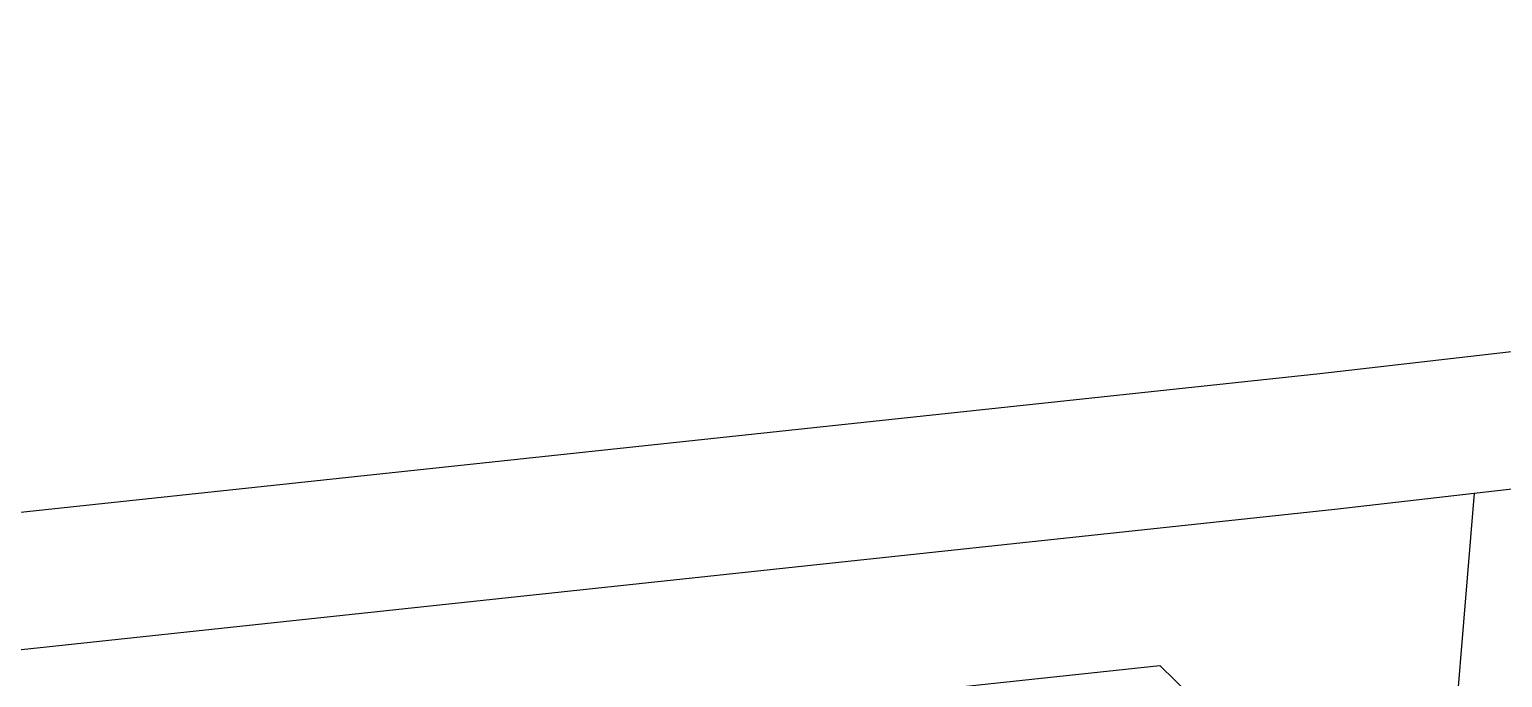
# Model space of a CAD drawing. Extents: x 529262 to 576451, y 2694391 to 2717535.
# Drawn here: x 565334 to 565463.3, y 2710301.2 to 2710358.1 of the extents above; entities that cross this region are included whole.
import ezdxf
from ezdxf.xclip import XClip

# ---------------------------------------------------------------- set-up
doc = ezdxf.new("R2010")
doc.units = 0
doc.header["$XCLIPFRAME"] = 0
for name, color, linetype in [('PP-COM', 7, 'Continuous'), ('RD-中线', 40, 'Continuous'), ('RD-红线', 7, 'Continuous')]:
    doc.layers.add(name, color=color, linetype=linetype)

# ---------------------------------------------------------------- blocks, each defined once
blk = doc.blocks.new('A$C19FD0107')
at = {"layer": 'RD-中线', "color": 8}
blk.add_lwpolyline([(-5819, 15908.17), (-5793.21, 15904.27, 0.064158), (-5754.88, 15903.44), (-5549.42, 15925.37), (-5264.12, 15958.11)], format="xyb", dxfattribs=at)
at = {"layer": 'RD-中线', "color": 8, "linetype": 'Continuous', "flags": 128}
blk.add_lwpolyline([(-5537.2, 15926.77), (-5546.22, 15817.81)], dxfattribs=at)
at = {"layer": 'RD-红线', "color": 8}
for points in [[(-5792.16, 15916.49), (-5786.88, 15915.53, 0.055827), (-5756.16, 15915.37), (-5550.74, 15937.29), (-5290.79, 15967.13), (-5287.72, 15967.48)], [(-5786.31, 15891.58), (-5781.87, 15890.97, 0.043706), (-5753.61, 15891.5), (-5564.79, 15911.66)]]:
    blk.add_lwpolyline(points, format="xyb", dxfattribs=at)
at = {"layer": 'RD-红线', "color": 8, "linetype": 'Continuous'}
blk.add_lwpolyline([(-5551.56, 15898.73), (-5564.79, 15911.66, 0.470705)], format="xyb", dxfattribs=at)

msp = doc.modelspace()

# ---------------------------------------------------------------- block references
at = {"layer": 'PP-COM'}
ref = msp.add_blockref('A$C19FD0107', (570997.993, 2694390.603), dxfattribs=at)
XClip(ref).set_block_clipping_path([(-9366.4383134884, 14428.6043910822), (-3328.4480743363, 17452.7484863754)])

doc.saveas('drawing.dxf')
